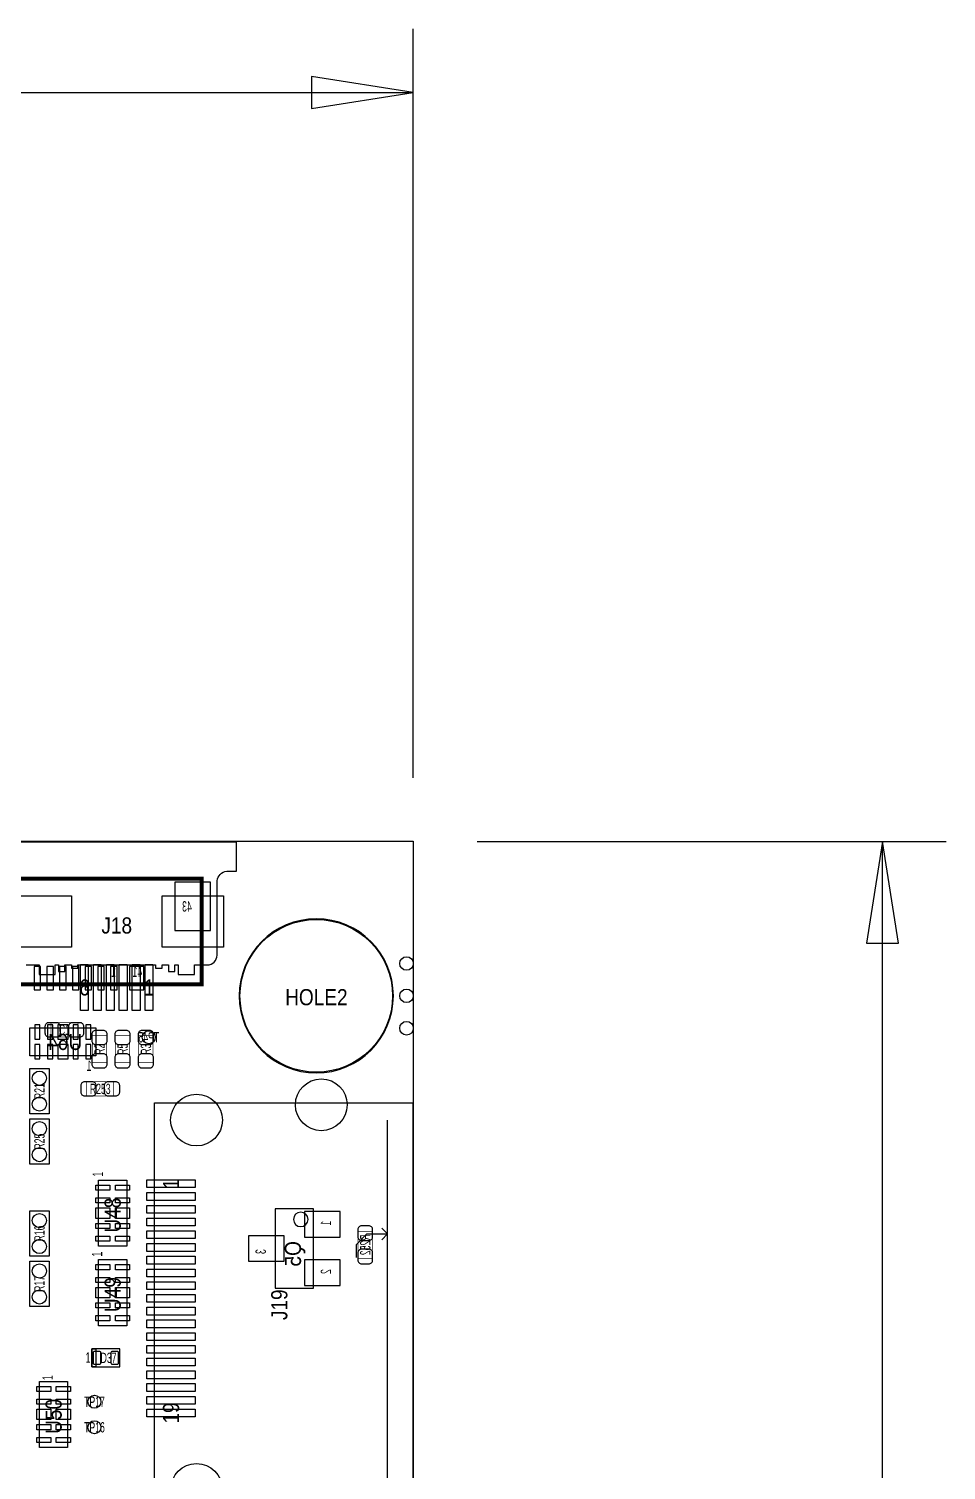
# Model space of a CAD drawing. Extents: x -31 to 174, y -12 to 124.
# Drawn here: x 135.5 to 171.5, y 65 to 121.6 of the extents above; entities that cross this region are included whole.
import ezdxf
from ezdxf.enums import TextEntityAlignment as Align

# ---------------------------------------------------------------- set-up
doc = ezdxf.new("R2010")
doc.units = 0
for name, color, linetype in [('BG_DIMENSION', 1, 'CONTINUOUS'), ('BG_OUTLINE', 3, 'CONTINUOUS'), ('PG_ASSEMBLY_BOTTOM', 140, 'CONTINUOUS'), ('PG_ASSEMBLY_TOP', 140, 'CONTINUOUS'), ('PIN_BOTTOM', 2, 'CONTINUOUS'), ('PIN_TOP', 160, 'CONTINUOUS'), ('RD_ASSEMBLY_BOTTOM', 140, 'CONTINUOUS'), ('RD_ASSEMBLY_TOP', 140, 'CONTINUOUS')]:
    doc.layers.add(name, color=color, linetype=linetype)

msp = doc.modelspace()

# ---------------------------------------------------------------- linework, layer by layer
at = {"layer": 'BG_DIMENSION'}
for points in [[(150.622, 92.157042), (150.622, 121.555002)], [(146.622008, 118.43004), (150.622, 119.05488), (146.622008, 119.67972), (146.622008, 118.43004)], [(87.08517, 119.05488), (150.622, 119.05488)], [(153.122122, 89.65692), (171.544742, 89.65692)], [(169.66946, 85.656928), (169.04462, 89.65692), (168.41978, 85.656928), (169.66946, 85.656928)], [(169.04462, 59.31535), (169.04462, 89.65692)]]:
    msp.add_lwpolyline(points, dxfattribs=at)
at = {"layer": 'BG_OUTLINE'}
msp.add_lwpolyline([(0, 0), (0, 46.233588), (5.526532, 46.233588, 0.413393), (6.522212, 47.232062), (6.522212, 48.731932, 0.414214), (5.522214, 49.73193), (0, 49.73193), (0, 74.98207), (5.522214, 74.98207, 0.414214), (6.522212, 75.982068), (6.522212, 77.481938, 0.413393), (5.526532, 78.480412), (0, 78.480412), (0, 89.662), (150.622, 89.662), (150.622, 0)], format="xyb", close=True, dxfattribs=at)
at = {"layer": 'PG_ASSEMBLY_BOTTOM'}
for points, const_width in [([(115.910614, 88.193626), (142.310866, 88.193626), (142.310866, 84.043774), (115.910614, 84.043774), (115.910614, 88.193626)], 0.1524), ([(149.014688, 74.347578), (148.454872, 74.347578), (148.454872, 73.287382), (149.014688, 73.287382), (149.014688, 74.347578)], 0.024892)]:
    msp.add_lwpolyline(points, dxfattribs=dict(at, const_width=const_width))
msp.add_lwpolyline([(135.560816, 81.23301), (135.560816, 82.33283), (138.16076, 82.33283), (138.16076, 81.23301)], close=True, dxfattribs=at)
msp.add_lwpolyline([(146.698462, 75.232768), (145.198338, 75.232768), (145.198338, 72.112632), (146.698462, 72.112632), (146.698462, 75.232768)], dxfattribs=at)
msp.add_lwpolyline([(146.486372, 74.8157, 1), (145.918428, 74.8157, 1)], format="xyb", close=True, dxfattribs=at)
at = {"layer": 'PG_ASSEMBLY_TOP'}
for points in [[(143.6751, 89.63152), (134.2771, 89.63152)], [(136.3218, 80.73898), (136.3218, 78.96098), (135.5598, 78.96098), (135.5598, 80.73898), (136.3218, 80.73898)], [(135.5598, 76.97978), (135.5598, 78.75778), (136.3218, 78.75778), (136.3218, 76.97978), (135.5598, 76.97978)], [(149.608794, 64.214502), (149.608794, 78.714346)], [(136.3218, 75.15098), (136.3218, 73.37298), (135.5598, 73.37298), (135.5598, 75.15098), (136.3218, 75.15098)], [(148.388832, 73.314306), (148.388832, 73.834498), (148.798788, 74.244454), (149.608794, 74.244454), (149.37867, 74.01433)], [(149.608794, 74.244454), (149.37867, 74.474324)], [(135.5598, 71.39178), (135.5598, 73.16978), (136.3218, 73.16978), (136.3218, 71.39178), (135.5598, 71.39178)], [(137.998962, 69.032628), (139.098782, 69.032628), (139.098782, 69.732652), (137.998962, 69.732652), (137.998962, 69.032628)]]:
    msp.add_lwpolyline(points, dxfattribs=at)
for points in [[(135.4201, 84.80552), (135.9281, 84.80552), (135.9281, 84.42452), (136.5631, 84.42452), (136.5631, 84.80552), (136.6901, 84.80552), (136.6901, 84.55152), (136.9441, 84.55152), (136.9441, 84.80552), (137.1981, 84.80552), (137.1981, 84.67852), (137.4521, 84.67852), (137.4521, 84.80552), (140.5001, 84.80552), (140.5001, 84.67852), (140.7541, 84.67852), (140.7541, 84.80552), (141.0081, 84.80552), (141.0081, 84.55152), (141.2621, 84.55152), (141.2621, 84.80552), (141.3891, 84.80552), (141.3891, 84.42452), (142.0241, 84.42452), (142.0241, 84.80552), (142.5321, 84.80552, 0.414214), (142.9131, 85.18652), (142.9131, 88.10752, -0.333333), (143.2941, 88.48852), (143.6751, 88.48852), (143.6751, 89.63152)], [(149.838156, 83.5914, 1), (143.785844, 83.5914, 1), (149.838156, 83.5914)]]:
    msp.add_lwpolyline(points, format="xyb", dxfattribs=at)
at = {"layer": 'PG_ASSEMBLY_TOP', "const_width": 0.024892}
for points in [[(137.450576, 82.540856), (137.450576, 81.98104), (136.39038, 81.98104), (136.39038, 82.540856), (137.450576, 82.540856)], [(138.580368, 80.96758), (138.020552, 80.96758), (138.020552, 82.027776), (138.580368, 82.027776), (138.580368, 80.96758)], [(138.924792, 82.027776), (139.484608, 82.027776), (139.484608, 80.96758), (138.924792, 80.96758), (138.924792, 82.027776)], [(139.840462, 82.027776), (140.400278, 82.027776), (140.400278, 80.96758), (139.840462, 80.96758), (139.840462, 82.027776)], [(138.858498, 80.218788), (138.858498, 79.658972), (137.798302, 79.658972), (137.798302, 80.218788), (138.858498, 80.218788)]]:
    msp.add_lwpolyline(points, dxfattribs=at)
at = {"layer": 'PG_ASSEMBLY_TOP'}
for points in [[(140.458698, 63.53937), (140.458698, 79.389478), (150.608792, 79.389478), (150.608792, 63.53937)], [(138.26617, 73.76033), (138.26617, 76.360274), (139.36599, 76.360274), (139.36599, 73.76033)], [(138.26617, 70.63867), (138.26617, 73.238614), (139.36599, 73.238614), (139.36599, 70.63867)], [(137.998962, 69.032628), (137.998962, 69.732652), (138.148822, 69.732652), (138.148822, 69.032628)], [(135.94715, 65.857628), (135.94715, 68.457572), (137.04697, 68.457572), (137.04697, 65.857628)]]:
    msp.add_lwpolyline(points, close=True, dxfattribs=at)
at = {"layer": 'PIN_BOTTOM'}
for points in [[(141.26083, 88.056212), (141.26083, 86.151212), (142.65783, 86.151212), (142.65783, 88.056212)], [(135.73379, 84.741004), (135.73379, 83.826604), (135.98779, 83.826604), (135.98779, 84.741004)], [(136.233662, 84.741004), (136.233662, 83.826604), (136.487662, 83.826604), (136.487662, 84.741004)], [(136.733788, 84.741004), (136.733788, 83.826604), (136.987788, 83.826604), (136.987788, 84.741004)], [(137.23366, 84.741004), (137.23366, 83.826604), (137.48766, 83.826604), (137.48766, 84.741004)], [(137.733786, 84.741004), (137.733786, 83.826604), (137.987786, 83.826604), (137.987786, 84.741004)], [(138.233658, 84.741004), (138.233658, 83.826604), (138.487658, 83.826604), (138.487658, 84.741004)], [(138.733784, 84.741004), (138.733784, 83.826604), (138.987784, 83.826604), (138.987784, 84.741004)], [(139.481306, 84.741004), (139.481306, 83.826604), (140.040106, 83.826604), (140.040106, 84.741004)], [(135.960866, 81.888584), (135.960866, 82.447384), (135.760968, 82.447384), (135.760968, 81.888584)], [(136.460738, 81.888584), (136.460738, 82.447384), (136.26084, 82.447384), (136.26084, 81.888584)], [(137.063988, 81.888584), (137.063988, 82.447384), (136.657588, 82.447384), (136.657588, 81.888584)], [(137.46099, 81.888584), (137.46099, 82.447384), (137.261092, 82.447384), (137.261092, 81.888584)], [(137.960862, 81.888584), (137.960862, 82.447384), (137.760964, 82.447384), (137.760964, 81.888584)], [(135.960866, 81.118456), (135.960866, 81.677256), (135.760968, 81.677256), (135.760968, 81.118456)], [(136.460738, 81.118456), (136.460738, 81.677256), (136.26084, 81.677256), (136.26084, 81.118456)], [(137.063988, 81.118456), (137.063988, 81.677256), (136.657588, 81.677256), (136.657588, 81.118456)], [(137.46099, 81.118456), (137.46099, 81.677256), (137.261092, 81.677256), (137.261092, 81.118456)], [(137.960862, 81.118456), (137.960862, 81.677256), (137.760964, 81.677256), (137.760964, 81.118456)], [(147.748498, 75.122659), (146.34845, 75.122659), (146.34845, 74.122661), (147.748498, 74.122661)], [(145.54835, 74.172699), (144.148302, 74.172699), (144.148302, 73.172701), (145.54835, 73.172701)], [(147.748498, 73.222739), (146.34845, 73.222739), (146.34845, 72.222741), (147.748498, 72.222741)]]:
    msp.add_lwpolyline(points, close=True, dxfattribs=at)
for points in [[(148.444712, 74.417428), (148.444712, 74.13752, 0.414846), (148.594826, 73.987406), (148.874734, 73.987406, 0.414846), (149.024848, 74.13752), (149.024848, 74.417428, 0.414846), (148.874734, 74.567542), (148.594826, 74.567542, 0.414846)], [(149.024848, 73.217532), (149.024848, 73.49744, 0.414846), (148.874734, 73.647554), (148.594826, 73.647554, 0.414846), (148.444712, 73.49744), (148.444712, 73.217532, 0.414846), (148.594826, 73.067418), (148.874734, 73.067418, 0.414846)]]:
    msp.add_lwpolyline(points, format="xyb", close=True, dxfattribs=at)
for centre, radius in [((146.812, 83.5914), 2.9972), ((150.3553, 84.8614), 0.2667), ((150.3553, 83.5914), 0.2667), ((140.2334, 81.9658), 0.254), ((150.3553, 82.3214), 0.2667), ((147.00885, 79.314548), 1.016), ((142.108682, 78.714346), 1.016), ((142.108682, 64.214502), 1.016)]:
    msp.add_circle(centre, radius, dxfattribs=at)
at = {"layer": 'PIN_TOP'}
for points in [[(137.1981, 85.5091), (134.7851, 85.5091), (134.7851, 87.5157), (137.1981, 87.5157)], [(140.7541, 87.5157), (143.1671, 87.5157), (143.1671, 85.5091), (140.7541, 85.5091)], [(137.8585, 84.8233), (137.8585, 83.0199), (137.5537, 83.0199), (137.5537, 84.8233)], [(138.3665, 84.8233), (138.3665, 83.0199), (138.0617, 83.0199), (138.0617, 84.8233)], [(138.8745, 84.8233), (138.8745, 83.0199), (138.5697, 83.0199), (138.5697, 84.8233)], [(139.3825, 84.8233), (139.3825, 83.0199), (139.0777, 83.0199), (139.0777, 84.8233)], [(139.8905, 84.8233), (139.8905, 83.0199), (139.5857, 83.0199), (139.5857, 84.8233)], [(140.3985, 84.8233), (140.3985, 83.0199), (140.0937, 83.0199), (140.0937, 84.8233)], [(138.151616, 76.160249), (138.710416, 76.160249), (138.710416, 75.960351), (138.151616, 75.960351)], [(138.921744, 76.160249), (139.480544, 76.160249), (139.480544, 75.960351), (138.921744, 75.960351)], [(142.061184, 76.062078), (140.156184, 76.062078), (140.156184, 76.366878), (142.061184, 76.366878)], [(142.061184, 75.561952), (140.156184, 75.561952), (140.156184, 75.866752), (142.061184, 75.866752)], [(138.151616, 75.660377), (138.710416, 75.660377), (138.710416, 75.460479), (138.151616, 75.460479)], [(138.151616, 75.263502), (138.710416, 75.263502), (138.710416, 74.857102), (138.151616, 74.857102)], [(138.921744, 75.660377), (139.480544, 75.660377), (139.480544, 75.460479), (138.921744, 75.460479)], [(138.921744, 75.263502), (139.480544, 75.263502), (139.480544, 74.857102), (138.921744, 74.857102)], [(142.061184, 75.06208), (140.156184, 75.06208), (140.156184, 75.36688), (142.061184, 75.36688)], [(142.061184, 74.561954), (140.156184, 74.561954), (140.156184, 74.866754), (142.061184, 74.866754)], [(138.151616, 74.660125), (138.710416, 74.660125), (138.710416, 74.460227), (138.151616, 74.460227)], [(138.151616, 74.160253), (138.710416, 74.160253), (138.710416, 73.960355), (138.151616, 73.960355)], [(138.921744, 74.660125), (139.480544, 74.660125), (139.480544, 74.460227), (138.921744, 74.460227)], [(138.921744, 74.160253), (139.480544, 74.160253), (139.480544, 73.960355), (138.921744, 73.960355)], [(142.061184, 74.062082), (140.156184, 74.062082), (140.156184, 74.366882), (142.061184, 74.366882)], [(142.061184, 73.561956), (140.156184, 73.561956), (140.156184, 73.866756), (142.061184, 73.866756)], [(138.151616, 73.038589), (138.710416, 73.038589), (138.710416, 72.838691), (138.151616, 72.838691)], [(138.921744, 73.038589), (139.480544, 73.038589), (139.480544, 72.838691), (138.921744, 72.838691)], [(142.061184, 73.062084), (140.156184, 73.062084), (140.156184, 73.366884), (142.061184, 73.366884)], [(138.151616, 72.538717), (138.710416, 72.538717), (138.710416, 72.338819), (138.151616, 72.338819)], [(138.921744, 72.538717), (139.480544, 72.538717), (139.480544, 72.338819), (138.921744, 72.338819)], [(142.061184, 72.561958), (140.156184, 72.561958), (140.156184, 72.866758), (142.061184, 72.866758)], [(138.151616, 72.141842), (138.710416, 72.141842), (138.710416, 71.735442), (138.151616, 71.735442)], [(138.921744, 72.141842), (139.480544, 72.141842), (139.480544, 71.735442), (138.921744, 71.735442)], [(142.061184, 72.062086), (140.156184, 72.062086), (140.156184, 72.366886), (142.061184, 72.366886)], [(142.061184, 71.56196), (140.156184, 71.56196), (140.156184, 71.86676), (142.061184, 71.86676)], [(138.151616, 71.538465), (138.710416, 71.538465), (138.710416, 71.338567), (138.151616, 71.338567)], [(138.921744, 71.538465), (139.480544, 71.538465), (139.480544, 71.338567), (138.921744, 71.338567)], [(142.061184, 71.062088), (140.156184, 71.062088), (140.156184, 71.366888), (142.061184, 71.366888)], [(138.151616, 71.038593), (138.710416, 71.038593), (138.710416, 70.838695), (138.151616, 70.838695)], [(138.921744, 71.038593), (139.480544, 71.038593), (139.480544, 70.838695), (138.921744, 70.838695)], [(142.061184, 70.561962), (140.156184, 70.561962), (140.156184, 70.866762), (142.061184, 70.866762)], [(142.061184, 70.06209), (140.156184, 70.06209), (140.156184, 70.36689), (142.061184, 70.36689)], [(142.061184, 69.561964), (140.156184, 69.561964), (140.156184, 69.866764), (142.061184, 69.866764)], [(142.061184, 69.062092), (140.156184, 69.062092), (140.156184, 69.366892), (142.061184, 69.366892)], [(142.061184, 68.561966), (140.156184, 68.561966), (140.156184, 68.866766), (142.061184, 68.866766)], [(135.832596, 68.257547), (136.391396, 68.257547), (136.391396, 68.057649), (135.832596, 68.057649)], [(136.602724, 68.257547), (137.161524, 68.257547), (137.161524, 68.057649), (136.602724, 68.057649)], [(142.061184, 68.062094), (140.156184, 68.062094), (140.156184, 68.366894), (142.061184, 68.366894)], [(135.832596, 67.757675), (136.391396, 67.757675), (136.391396, 67.557777), (135.832596, 67.557777)], [(135.832596, 67.3608), (136.391396, 67.3608), (136.391396, 66.9544), (135.832596, 66.9544)], [(136.602724, 67.757675), (137.161524, 67.757675), (137.161524, 67.557777), (136.602724, 67.557777)], [(136.602724, 67.3608), (137.161524, 67.3608), (137.161524, 66.9544), (136.602724, 66.9544)], [(142.061184, 67.561968), (140.156184, 67.561968), (140.156184, 67.866768), (142.061184, 67.866768)], [(142.061184, 67.062096), (140.156184, 67.062096), (140.156184, 67.366896), (142.061184, 67.366896)], [(135.832596, 66.757423), (136.391396, 66.757423), (136.391396, 66.557525), (135.832596, 66.557525)], [(135.832596, 66.257551), (136.391396, 66.257551), (136.391396, 66.057653), (135.832596, 66.057653)], [(136.602724, 66.757423), (137.161524, 66.757423), (137.161524, 66.557525), (136.602724, 66.557525)], [(136.602724, 66.257551), (137.161524, 66.257551), (137.161524, 66.057653), (136.602724, 66.057653)]]:
    msp.add_lwpolyline(points, close=True, dxfattribs=at)
for points in [[(136.32053, 82.551016), (136.600438, 82.551016, -0.414846), (136.750552, 82.400902), (136.750552, 82.120994, -0.414846), (136.600438, 81.97088), (136.32053, 81.97088, -0.414846), (136.170416, 82.120994), (136.170416, 82.400902, -0.414846)], [(137.520426, 81.97088), (137.240518, 81.97088, -0.414846), (137.090404, 82.120994), (137.090404, 82.400902, -0.414846), (137.240518, 82.551016), (137.520426, 82.551016, -0.414846), (137.67054, 82.400902), (137.67054, 82.120994, -0.414846)], [(138.590528, 82.097626), (138.590528, 81.817718, -0.414846), (138.440414, 81.667604), (138.160506, 81.667604, -0.414846), (138.010392, 81.817718), (138.010392, 82.097626, -0.414846), (138.160506, 82.24774), (138.440414, 82.24774, -0.414846)], [(139.494768, 82.097626), (139.494768, 81.817718, -0.414846), (139.344654, 81.667604), (139.064746, 81.667604, -0.414846), (138.914632, 81.817718), (138.914632, 82.097626, -0.414846), (139.064746, 82.24774), (139.344654, 82.24774, -0.414846)], [(140.410438, 82.097626), (140.410438, 81.817718, -0.414846), (140.260324, 81.667604), (139.980416, 81.667604, -0.414846), (139.830302, 81.817718), (139.830302, 82.097626, -0.414846), (139.980416, 82.24774), (140.260324, 82.24774, -0.414846)], [(138.010392, 80.89773), (138.010392, 81.177638, -0.414846), (138.160506, 81.327752), (138.440414, 81.327752, -0.414846), (138.590528, 81.177638), (138.590528, 80.89773, -0.414846), (138.440414, 80.747616), (138.160506, 80.747616, -0.414846)], [(138.914632, 80.89773), (138.914632, 81.177638, -0.414846), (139.064746, 81.327752), (139.344654, 81.327752, -0.414846), (139.494768, 81.177638), (139.494768, 80.89773, -0.414846), (139.344654, 80.747616), (139.064746, 80.747616, -0.414846)], [(139.830302, 80.89773), (139.830302, 81.177638, -0.414846), (139.980416, 81.327752), (140.260324, 81.327752, -0.414846), (140.410438, 81.177638), (140.410438, 80.89773, -0.414846), (140.260324, 80.747616), (139.980416, 80.747616, -0.414846)], [(137.728452, 80.228948), (138.00836, 80.228948, -0.414846), (138.158474, 80.078834), (138.158474, 79.798926, -0.414846), (138.00836, 79.648812), (137.728452, 79.648812, -0.414846), (137.578338, 79.798926), (137.578338, 80.078834, -0.414846)], [(138.928348, 79.648812), (138.64844, 79.648812, -0.414846), (138.498326, 79.798926), (138.498326, 80.078834, -0.414846), (138.64844, 80.228948), (138.928348, 80.228948, -0.414846), (139.078462, 80.078834), (139.078462, 79.798926, -0.414846)], [(138.098784, 69.132704), (138.298936, 69.132704, 0.414463), (138.348974, 69.182742), (138.348974, 69.582538, 0.414463), (138.298936, 69.632576), (138.098784, 69.632576, 0.414463), (138.048746, 69.582538), (138.048746, 69.182742, 0.414463)], [(138.798808, 69.132704), (138.99896, 69.132704, 0.414463), (139.048998, 69.182742), (139.048998, 69.582538, 0.414463), (138.99896, 69.632576), (138.798808, 69.632576, 0.414463), (138.74877, 69.582538), (138.74877, 69.182742, 0.414463)]]:
    msp.add_lwpolyline(points, format="xyb", close=True, dxfattribs=at)
for centre, radius in [((146.812, 83.5914), 2.9972), ((150.3553, 84.8614), 0.2667), ((150.3553, 83.5914), 0.2667), ((150.3553, 82.3214), 0.2667), ((135.9408, 80.35798), 0.2794), ((147.00885, 79.314548), 1.016), ((135.9408, 79.34198), 0.2794), ((142.108682, 78.714346), 1.016), ((135.9408, 78.37678), 0.2794), ((135.9408, 77.36078), 0.2794), ((135.9408, 74.76998), 0.2794), ((135.9408, 73.75398), 0.2794), ((135.9408, 72.78878), 0.2794), ((135.9408, 71.77278), 0.2794), ((138.101324, 67.657726), 0.254), ((138.101324, 66.657474), 0.254), ((142.108682, 64.214502), 1.016)]:
    msp.add_circle(centre, radius, dxfattribs=at)

# ---------------------------------------------------------------- texts
at = {"layer": 'PG_ASSEMBLY_BOTTOM', "text_generation_flag": 2, "width": 0.625}
for s, p in [('43', (141.92123, 86.900512)), ('1', (138.949684, 84.334604)), ('41', (139.976606, 84.334604)), ('1', (137.9855, 80.645))]:
    msp.add_text(s, height=0.4064, dxfattribs=at).set_placement(p)
for s, p in [('1', (147.391374, 74.76236)), ('3', (144.8308, 73.6473)), ('2', (147.391374, 72.86244))]:
    msp.add_text(s, height=0.4064, rotation=90, dxfattribs=at).set_placement(p)
at = {"layer": 'PG_ASSEMBLY_TOP', "width": 0.88}
for s, p in [('6', (137.7061, 83.6041)), ('1', (140.2461, 83.6041))]:
    msp.add_text(s, height=0.635, dxfattribs=at).set_placement(p, align=Align.CENTER)
at = {"layer": 'PG_ASSEMBLY_TOP', "width": 0.625}
for p in [(138.43762, 76.49464), (138.4046, 73.35774), (136.4615, 68.50634)]:
    msp.add_text('1', height=0.4064, rotation=90, dxfattribs=at).set_placement(p)
at = {"layer": 'PG_ASSEMBLY_TOP', "width": 0.88}
for s, p in [('1', (141.426184, 76.214478)), ('19', (141.426184, 67.214496))]:
    msp.add_text(s, height=0.635, rotation=90, dxfattribs=at).set_placement(p, align=Align.CENTER)
at = {"layer": 'PG_ASSEMBLY_TOP', "width": 0.625}
msp.add_text('1', height=0.4064, dxfattribs=at).set_placement((137.75182, 69.18833))
at = {"layer": 'RD_ASSEMBLY_BOTTOM', "text_generation_flag": 2, "width": 0.88}
msp.add_text('U64', height=0.635, dxfattribs=at).set_placement((137.622788, 81.46542))
at = {"layer": 'RD_ASSEMBLY_BOTTOM', "text_generation_flag": 2, "width": 0.625}
msp.add_text('TP45', height=0.4064, dxfattribs=at).set_placement((140.2334, 81.7626), align=Align.CENTER)
msp.add_text('R252', height=0.4064, rotation=90, dxfattribs=at).set_placement((148.93798, 73.81748), align=Align.CENTER)
at = {"layer": 'RD_ASSEMBLY_BOTTOM', "text_generation_flag": 2, "width": 0.88}
msp.add_text('Q5', height=0.635, rotation=90, dxfattribs=at).set_placement((146.211798, 73.962768))
at = {"layer": 'RD_ASSEMBLY_TOP'}
for s, height, width, p in [('J18', 0.635, 0.88, (138.9761, 86.03742)), ('HOLE2', 0.635, 0.88, (146.81454, 83.2231)), ('C1', 0.4064, 0.625, (136.920478, 82.057748)), ('R253', 0.4064, 0.625, (138.3284, 79.73568)), ('D37', 0.4064, 0.625, (138.65479, 69.17817)), ('TP17', 0.4064, 0.625, (138.101324, 67.454526)), ('TP16', 0.4064, 0.625, (138.101324, 66.45148))]:
    msp.add_text(s, height=height, dxfattribs=dict(at, width=width)).set_placement(p, align=Align.CENTER)
for s, height, width, p in [('R2', 0.4064, 0.625, (138.50366, 81.497678)), ('R5', 0.4064, 0.625, (139.4079, 81.497678)), ('R3', 0.4064, 0.625, (140.32357, 81.497678)), ('R21', 0.4064, 0.625, (136.144, 79.84998)), ('R25', 0.4064, 0.625, (136.144, 77.86878)), ('R16', 0.4064, 0.625, (136.144, 74.26198)), ('R17', 0.4064, 0.625, (136.144, 72.28078)), ('J19', 0.635, 0.88, (145.676112, 71.464424))]:
    msp.add_text(s, height=height, rotation=90, dxfattribs=dict(at, width=width)).set_placement(p, align=Align.CENTER)
at = {"layer": 'RD_ASSEMBLY_TOP', "width": 0.88}
for s, p in [('U48', (139.13358, 74.298302)), ('U49', (139.13358, 71.176642)), ('U50', (136.81456, 66.3956))]:
    msp.add_text(s, height=0.635, rotation=90, dxfattribs=at).set_placement(p)

doc.saveas('drawing.dxf')
